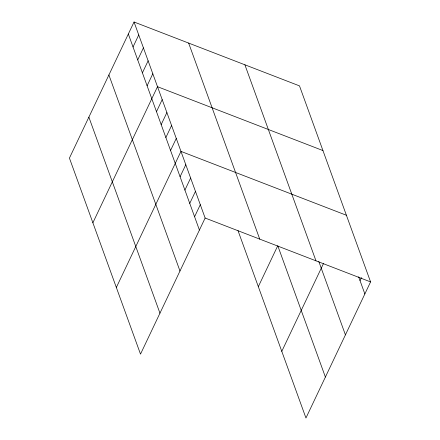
<?xml version="1.0" encoding="UTF-8"?>
<svg xmlns="http://www.w3.org/2000/svg" width="440" height="440" viewBox="0 0 440 440"><rect width="100%" height="100%" fill="white"/><g stroke="black" fill="none" stroke-linecap="round" stroke-linejoin="round"><path stroke-width="0.66" d="M134.046 22L69.427 158.092L140.508 354.123L205.134 218.031L134.046 22L299.492 85.877L370.574 281.908L305.954 418L237.996 230.593M133.029 46.97L138.738 34.936M137.72 59.906L143.429 47.878M142.412 72.847L148.121 60.813M147.103 85.784L152.812 73.755M92.884 222.783L157.504 86.691L322.949 150.568M156.486 111.661L162.195 99.627M161.178 124.597L166.887 112.569M165.869 137.538L171.578 125.505M170.561 150.475L176.27 138.446M116.342 287.474L180.961 151.382L346.407 215.259M180.081 176.743L185.796 164.714M184.916 190.075L190.63 178.041M189.75 203.406L195.465 191.373M194.585 216.733L200.299 204.705M258.324 286.66L277.767 245.718L325.391 377.058M281.782 351.351L323.609 263.269M360.025 280.61L361.455 277.602M205.134 218.031L370.574 281.908M358.644 276.804L364.859 293.942M318.797 261.454L345.422 334.879M244.893 64.796L315.975 260.832M188.645 43.076L259.727 239.113M128.337 34.034L199.419 230.065M108.895 74.971L179.977 271.007M88.869 117.15L159.951 313.187"/></g></svg>
